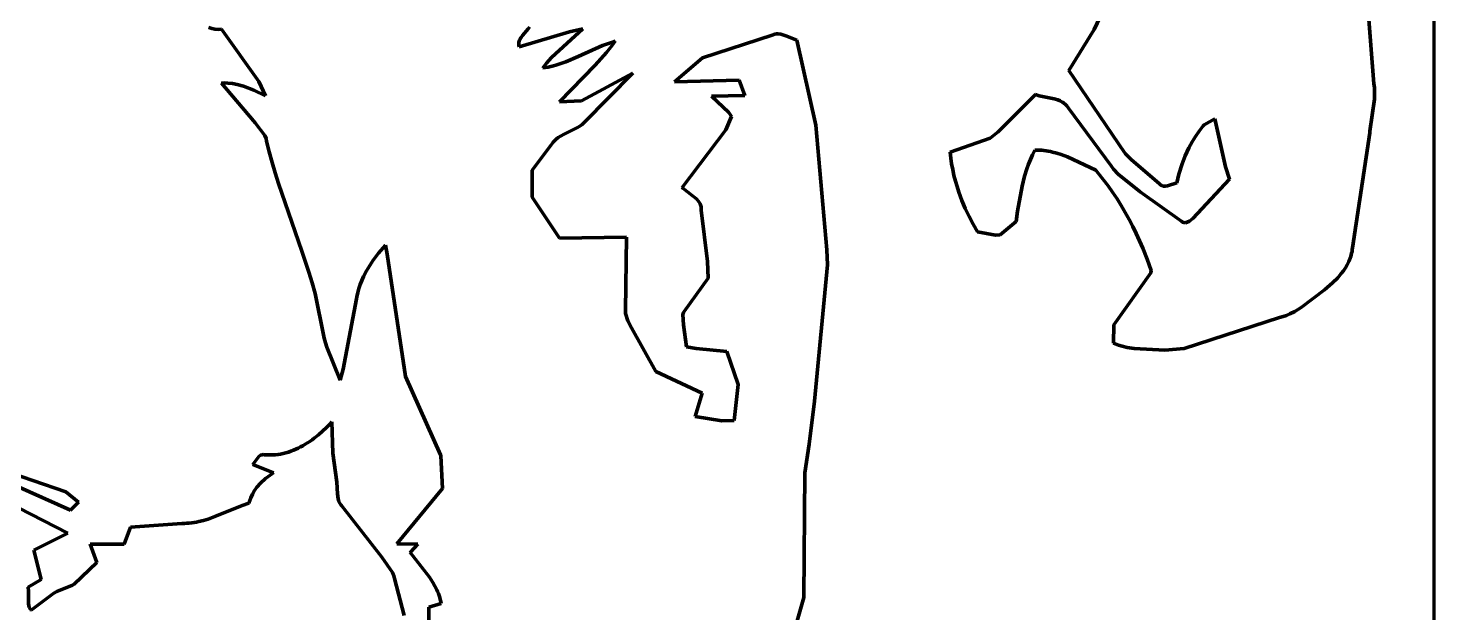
# Model space of a CAD drawing. Header units: millimetres. Extents: x 0 to 10.2, y 0 to 16.2.
# Drawn here: x 3.41 to 10.22, y 5.48 to 8.31 of the extents above; entities that cross this region are included whole.
import ezdxf

# ---------------------------------------------------------------- set-up
doc = ezdxf.new("R2010")
doc.units = ezdxf.units.MM
doc.layers.add('color#000000ff', color=7, linetype='CONTINUOUS', lineweight=100)
doc.layers.add('color#ffffffff', color=7, linetype='CONTINUOUS', lineweight=100)

msp = doc.modelspace()

# ---------------------------------------------------------------- linework, layer by layer
at = {"layer": 'color#000000ff'}
for p, q in [((9.8954, 8.5153), (9.9314, 8.0419)), ((8.5752, 8.3063), (8.621, 8.401)), ((4.2984, 8.3105), (4.2838, 8.315)), ((5.8382, 8.3174), (5.8322, 8.3088)), ((4.3135, 8.3076), (4.2984, 8.3105)), ((4.3292, 8.3065), (4.3135, 8.3076)), ((4.3451, 8.3072), (4.3292, 8.3065)), ((4.5259, 8.0539), (4.3451, 8.3072)), ((5.7885, 8.2492), (5.7872, 8.2441)), ((5.7873, 8.2214), (6.032, 8.2945)), ((5.7902, 8.2541), (5.7885, 8.2492)), ((5.7923, 8.2588), (5.7902, 8.2541)), ((5.7948, 8.2634), (5.7923, 8.2588)), ((5.7976, 8.2678), (5.7948, 8.2634)), ((5.8039, 8.2762), (5.7976, 8.2678)), ((5.8322, 8.3088), (5.8039, 8.2762)), ((6.0968, 8.3099), (5.9453, 8.1704)), ((6.032, 8.2945), (6.0968, 8.3099)), ((6.2535, 8.2486), (6.2371, 8.2265)), ((6.2411, 8.245), (6.2535, 8.2486)), ((6.677, 8.1685), (7.0144, 8.2788)), ((7.0144, 8.2788), (7.0187, 8.2806)), ((7.0187, 8.2806), (7.0229, 8.2821)), ((7.0229, 8.2821), (7.0272, 8.2832)), ((7.0272, 8.2832), (7.0356, 8.2845)), ((7.0356, 8.2845), (7.044, 8.2847)), ((7.044, 8.2847), (7.0565, 8.2832)), ((7.0565, 8.2832), (7.0814, 8.2756)), ((7.0814, 8.2756), (7.1345, 8.2548)), ((7.1345, 8.2548), (7.226, 7.8414)), ((8.4524, 8.1068), (8.5752, 8.3063)), ((5.7863, 8.2388), (5.7861, 8.2333)), ((5.7861, 8.2333), (5.7863, 8.2275)), ((5.7872, 8.2441), (5.7863, 8.2388)), ((5.7863, 8.2275), (5.7873, 8.2214)), ((6.0743, 8.1748), (6.1926, 8.2277)), ((6.2113, 8.1944), (6.1562, 8.1329)), ((6.1926, 8.2277), (6.2167, 8.2368)), ((6.2371, 8.2265), (6.2113, 8.1944)), ((6.2167, 8.2368), (6.2411, 8.245)), ((5.9207, 8.1422), (5.9036, 8.1198)), ((5.9036, 8.1198), (5.9164, 8.1217)), ((5.9164, 8.1217), (5.929, 8.124)), ((5.9453, 8.1704), (5.9207, 8.1422)), ((5.929, 8.124), (5.9416, 8.1267)), ((5.9416, 8.1267), (5.954, 8.1297)), ((5.954, 8.1297), (5.9664, 8.1331)), ((5.9664, 8.1331), (5.9908, 8.1408)), ((6.1562, 8.1329), (5.9835, 7.9548)), ((5.9908, 8.1408), (6.0149, 8.1496)), ((6.0149, 8.1496), (6.0743, 8.1748)), ((6.5418, 8.0514), (6.677, 8.1685)), ((4.3444, 8.0464), (4.3601, 8.0466)), ((4.5, 7.8625), (4.3444, 8.0464)), ((4.3601, 8.0466), (4.3758, 8.046)), ((4.3758, 8.046), (4.3989, 8.0434)), ((4.3989, 8.0434), (4.4216, 8.0391)), ((4.5576, 7.9835), (4.5259, 8.0539)), ((6.0907, 7.9595), (6.3386, 8.0936)), ((6.3386, 8.0936), (6.103, 7.8549)), ((6.8544, 8.06), (6.5418, 8.0514)), ((6.8817, 7.9856), (6.8544, 8.06)), ((8.7221, 7.7095), (8.4524, 8.1068)), ((9.9314, 8.0419), (9.9336, 8.0254)), ((4.4216, 8.0391), (4.4514, 8.031)), ((4.4514, 8.031), (4.502, 8.0114)), ((4.502, 8.0114), (4.5576, 7.9835)), ((6.7201, 7.983), (6.8817, 7.9856)), ((6.8042, 7.9042), (6.7201, 7.983)), ((8.1108, 7.8096), (8.2914, 7.99)), ((8.2914, 7.99), (8.3084, 7.9848)), ((8.3084, 7.9848), (8.3816, 7.9698)), ((9.9336, 8.0254), (9.9351, 8.0008)), ((9.9351, 8.0008), (9.9345, 7.968)), ((5.9835, 7.9548), (6.0907, 7.9595)), ((8.3816, 7.9698), (8.3991, 7.9645)), ((8.3991, 7.9645), (8.4102, 7.96)), ((8.4102, 7.96), (8.4155, 7.9573)), ((8.4155, 7.9573), (8.4207, 7.9544)), ((8.4207, 7.9544), (8.4256, 7.9513)), ((8.4256, 7.9513), (8.4304, 7.9477)), ((8.4304, 7.9477), (8.4349, 7.9439)), ((8.4349, 7.9439), (8.4392, 7.9397)), ((8.4392, 7.9397), (8.4432, 7.9351)), ((8.4432, 7.9351), (8.447, 7.9301)), ((8.447, 7.9301), (8.4505, 7.9247)), ((8.4505, 7.9247), (8.6576, 7.6445)), ((9.9345, 7.968), (9.9123, 7.813)), ((4.5079, 7.8533), (4.5, 7.8625)), ((4.5549, 7.7923), (4.5079, 7.8533)), ((6.0828, 7.8379), (6.0716, 7.8307)), ((6.0933, 7.8459), (6.0828, 7.8379)), ((6.0982, 7.8503), (6.0933, 7.8459)), ((6.103, 7.8549), (6.0982, 7.8503)), ((6.7905, 7.8202), (6.8173, 7.8839)), ((6.8173, 7.8839), (6.8042, 7.9042)), ((7.226, 7.8414), (7.2797, 7.2374)), ((9.104, 7.8386), (9.0844, 7.8136)), ((9.1085, 7.8441), (9.104, 7.8386)), ((9.1603, 7.8727), (9.1085, 7.8441)), ((9.2126, 7.64), (9.1603, 7.8727)), ((4.5609, 7.7773), (4.5549, 7.7923)), ((4.5638, 7.7652), (4.5609, 7.7773)), ((5.9622, 7.7694), (5.9576, 7.7648)), ((5.9671, 7.7738), (5.9622, 7.7694)), ((5.9775, 7.7818), (5.9671, 7.7738)), ((5.9885, 7.7889), (5.9775, 7.7818)), ((6.0058, 7.7984), (5.9885, 7.7889)), ((6.0716, 7.8307), (6.0058, 7.7984)), ((6.5777, 7.5402), (6.7905, 7.8202)), ((7.877, 7.7108), (8.0711, 7.7795)), ((8.0711, 7.7795), (8.1108, 7.8096)), ((9.0664, 7.7875), (9.0499, 7.7605)), ((9.0844, 7.8136), (9.0664, 7.7875)), ((9.9113, 7.8048), (9.8278, 7.2478)), ((9.9123, 7.813), (9.9113, 7.8048)), ((4.57, 7.7391), (4.5638, 7.7652)), ((4.5766, 7.7132), (4.57, 7.7391)), ((4.5906, 7.6616), (4.5766, 7.7132)), ((5.945, 7.7488), (5.8506, 7.6233)), ((5.9489, 7.7545), (5.945, 7.7488)), ((5.9531, 7.7598), (5.9489, 7.7545)), ((5.9576, 7.7648), (5.9531, 7.7598)), ((7.8802, 7.6825), (7.877, 7.7108)), ((8.2885, 7.7207), (8.2772, 7.6986)), ((8.2995, 7.7209), (8.2885, 7.7207)), ((8.3104, 7.7207), (8.2995, 7.7209)), ((8.3212, 7.7201), (8.3104, 7.7207)), ((8.332, 7.7192), (8.3212, 7.7201)), ((8.3426, 7.7178), (8.332, 7.7192)), ((8.3532, 7.7161), (8.3426, 7.7178)), ((8.3638, 7.7141), (8.3532, 7.7161)), ((8.3742, 7.7118), (8.3638, 7.7141)), ((8.395, 7.7063), (8.3742, 7.7118)), ((8.4155, 7.6998), (8.395, 7.7063)), ((8.7273, 7.7035), (8.7221, 7.7095)), ((8.7546, 7.6753), (8.7273, 7.7035)), ((9.0349, 7.7326), (9.0171, 7.6942)), ((9.0499, 7.7605), (9.0349, 7.7326)), ((4.6057, 7.6103), (4.5906, 7.6616)), ((7.8844, 7.6544), (7.8802, 7.6825)), ((7.8895, 7.6265), (7.8844, 7.6544)), ((8.2576, 7.6531), (8.2492, 7.6299)), ((8.2669, 7.676), (8.2576, 7.6531)), ((8.2772, 7.6986), (8.2669, 7.676)), ((8.4459, 7.6885), (8.4155, 7.6998)), ((8.5832, 7.6242), (8.4459, 7.6885)), ((8.6576, 7.6445), (8.6694, 7.6287)), ((8.8927, 7.5579), (8.7546, 7.6753)), ((9.0018, 7.6548), (8.986, 7.6043)), ((9.0171, 7.6942), (9.0018, 7.6548)), ((9.2322, 7.581), (9.2126, 7.64)), ((4.6217, 7.5593), (4.6057, 7.6103)), ((5.8506, 7.6233), (5.8513, 7.4925)), ((7.8957, 7.5988), (7.8895, 7.6265)), ((7.9027, 7.5714), (7.8957, 7.5988)), ((7.9106, 7.5442), (7.9027, 7.5714)), ((8.2382, 7.5945), (8.2259, 7.5466)), ((8.2492, 7.6299), (8.2382, 7.5945)), ((8.5955, 7.6095), (8.5832, 7.6242)), ((8.6196, 7.5794), (8.5955, 7.6095)), ((8.6427, 7.5486), (8.6196, 7.5794)), ((8.6694, 7.6287), (8.6914, 7.6049)), ((8.6914, 7.6049), (8.7977, 7.5185)), ((8.986, 7.6043), (8.9759, 7.5632)), ((9.0539, 7.3904), (9.2322, 7.581)), ((4.7353, 7.2307), (4.6217, 7.5593)), ((6.5813, 7.5367), (6.5777, 7.5402)), ((6.6274, 7.5016), (6.5813, 7.5367)), ((6.6473, 7.4848), (6.6274, 7.5016)), ((7.9195, 7.5173), (7.9106, 7.5442)), ((7.9342, 7.4775), (7.9195, 7.5173)), ((8.2259, 7.5466), (8.2039, 7.4245)), ((8.6649, 7.5172), (8.6427, 7.5486)), ((8.6862, 7.4851), (8.6649, 7.5172)), ((8.7977, 7.5185), (9.0004, 7.3744)), ((8.895, 7.5552), (8.8927, 7.5579)), ((8.8974, 7.5529), (8.895, 7.5552)), ((8.9, 7.551), (8.8974, 7.5529)), ((8.9025, 7.5494), (8.9, 7.551)), ((8.9079, 7.5471), (8.9025, 7.5494)), ((8.9134, 7.546), (8.9079, 7.5471)), ((8.9192, 7.5458), (8.9134, 7.546)), ((8.9311, 7.5477), (8.9192, 7.5458)), ((8.9759, 7.5632), (8.9311, 7.5477)), ((5.8513, 7.4925), (5.9834, 7.2946)), ((6.6541, 7.4774), (6.6473, 7.4848)), ((6.66, 7.4694), (6.6541, 7.4774)), ((6.6626, 7.4652), (6.66, 7.4694)), ((6.6649, 7.4608), (6.6626, 7.4652)), ((6.6668, 7.4562), (6.6649, 7.4608)), ((6.6684, 7.4514), (6.6668, 7.4562)), ((6.6697, 7.4464), (6.6684, 7.4514)), ((6.6705, 7.4412), (6.6697, 7.4464)), ((6.671, 7.4357), (6.6705, 7.4412)), ((6.671, 7.43), (6.671, 7.4357)), ((6.7013, 7.1808), (6.671, 7.43)), ((7.9508, 7.4383), (7.9342, 7.4775)), ((7.969, 7.3999), (7.9508, 7.4383)), ((8.7066, 7.4525), (8.6862, 7.4851)), ((8.7261, 7.4193), (8.7066, 7.4525)), ((7.9889, 7.3622), (7.969, 7.3999)), ((8.0102, 7.3253), (7.9889, 7.3622)), ((8.1971, 7.3756), (8.12, 7.3099)), ((8.2039, 7.4245), (8.1971, 7.3756)), ((8.7447, 7.3855), (8.7261, 7.4193)), ((8.7625, 7.3513), (8.7447, 7.3855)), ((9.0004, 7.3744), (9.0044, 7.3719)), ((9.0044, 7.3719), (9.0104, 7.3697)), ((9.0104, 7.3697), (9.0182, 7.3694)), ((9.0182, 7.3694), (9.0371, 7.3775)), ((9.0371, 7.3775), (9.0539, 7.3904)), ((5.9834, 7.2946), (6.3084, 7.2997)), ((6.3084, 7.2997), (6.3034, 6.9453)), ((8.0972, 7.3086), (8.0102, 7.3253)), ((8.12, 7.3099), (8.0972, 7.3086)), ((8.7795, 7.3167), (8.7625, 7.3513)), ((8.7956, 7.2816), (8.7795, 7.3167)), ((4.7687, 7.1291), (4.7353, 7.2307)), ((5.1396, 7.2596), (5.1056, 7.2208)), ((5.1479, 7.2161), (5.1396, 7.2596)), ((7.2797, 7.2374), (7.2829, 7.1658)), ((8.8109, 7.2463), (8.7956, 7.2816)), ((8.8323, 7.1926), (8.8109, 7.2463)), ((9.8254, 7.2304), (9.8236, 7.2218)), ((9.8268, 7.239), (9.8254, 7.2304)), ((9.8278, 7.2478), (9.8268, 7.239)), ((5.0635, 7.1621), (5.0478, 7.1354)), ((5.0807, 7.1878), (5.0635, 7.1621)), ((5.1056, 7.2208), (5.0807, 7.1878)), ((5.2368, 6.6243), (5.1479, 7.2161)), ((6.7038, 7.1009), (6.7013, 7.1808)), ((7.2829, 7.1658), (7.2205, 6.5041)), ((8.852, 7.1383), (8.8323, 7.1926)), ((9.8018, 7.1657), (9.7931, 7.1508)), ((9.8096, 7.1811), (9.8018, 7.1657)), ((9.813, 7.189), (9.8096, 7.1811)), ((9.8161, 7.197), (9.813, 7.189)), ((9.8189, 7.2052), (9.8161, 7.197)), ((9.8214, 7.2135), (9.8189, 7.2052)), ((9.8236, 7.2218), (9.8214, 7.2135)), ((4.7842, 7.078), (4.7687, 7.1291)), ((5.0254, 7.0892), (5.0179, 7.07)), ((5.0338, 7.108), (5.0254, 7.0892)), ((5.0478, 7.1354), (5.0338, 7.108)), ((6.5886, 6.9393), (6.7038, 7.1009)), ((8.67, 6.8739), (8.8495, 7.1255)), ((8.8495, 7.1255), (8.852, 7.1383)), ((9.7559, 7.1025), (9.7313, 7.0774)), ((9.7729, 7.1225), (9.7559, 7.1025)), ((9.7834, 7.1364), (9.7729, 7.1225)), ((9.7931, 7.1508), (9.7834, 7.1364)), ((4.7988, 7.0265), (4.7842, 7.078)), ((4.8411, 6.818), (4.7988, 7.0265)), ((5.0055, 7.0307), (5.0007, 7.0105)), ((5.0112, 7.0505), (5.0055, 7.0307)), ((5.0179, 7.07), (5.0112, 7.0505)), ((9.6921, 7.0434), (9.5786, 6.9574)), ((9.7313, 7.0774), (9.6921, 7.0434)), ((4.9988, 7.0003), (4.9345, 6.6598)), ((5.0007, 7.0105), (4.9988, 7.0003)), ((9.5786, 6.9574), (9.5483, 6.9391)), ((6.3034, 6.9453), (6.3034, 6.9292)), ((6.3034, 6.9292), (6.3147, 6.8933)), ((6.3147, 6.8933), (6.3331, 6.8598)), ((6.5814, 6.9248), (6.5845, 6.9333)), ((6.5853, 6.8746), (6.5814, 6.9248)), ((6.5845, 6.9333), (6.5886, 6.9393)), ((9.4743, 6.9093), (9.0125, 6.7587)), ((9.4915, 6.9142), (9.4743, 6.9093)), ((9.5083, 6.9202), (9.4915, 6.9142)), ((9.5246, 6.9271), (9.5083, 6.9202)), ((9.5483, 6.9391), (9.5246, 6.9271)), ((4.8444, 6.8027), (4.8411, 6.818)), ((6.3331, 6.8598), (6.4508, 6.6485)), ((6.5994, 6.7681), (6.5853, 6.8746)), ((8.6694, 6.7857), (8.67, 6.8739)), ((4.8554, 6.7653), (4.8444, 6.8027)), ((4.92, 6.6062), (4.8554, 6.7653)), ((6.6459, 6.7602), (6.5994, 6.7681)), ((6.794, 6.7446), (6.6459, 6.7602)), ((8.6775, 6.7823), (8.6694, 6.7857)), ((8.6939, 6.7762), (8.6775, 6.7823)), ((8.7105, 6.771), (8.6939, 6.7762)), ((8.7357, 6.7647), (8.7105, 6.771)), ((8.7698, 6.7587), (8.7357, 6.7647)), ((8.9174, 6.751), (8.7698, 6.7587)), ((9.0125, 6.7587), (8.9174, 6.751)), ((6.8497, 6.5853), (6.794, 6.7446)), ((4.9345, 6.6598), (4.92, 6.6062)), ((5.4067, 6.2441), (5.2368, 6.6243)), ((6.4508, 6.6485), (6.6744, 6.5433)), ((6.6744, 6.5433), (6.6405, 6.4302)), ((6.8303, 6.4107), (6.8497, 6.5853)), ((7.2205, 6.5041), (7.1939, 6.2959)), ((6.6405, 6.4302), (6.7707, 6.4089)), ((6.7707, 6.4089), (6.8237, 6.41)), ((6.8237, 6.41), (6.8303, 6.4107)), ((4.7946, 6.3245), (4.8151, 6.3409)), ((4.8151, 6.3409), (4.8347, 6.3582)), ((4.8347, 6.3582), (4.8536, 6.3762)), ((4.8536, 6.3762), (4.8716, 6.3948)), ((4.8716, 6.3948), (4.8803, 6.4043)), ((4.8803, 6.4043), (4.8856, 6.2525)), ((4.6935, 6.2658), (4.7054, 6.2709)), ((4.7054, 6.2709), (4.7172, 6.2763)), ((4.7172, 6.2763), (4.7287, 6.2821)), ((4.7287, 6.2821), (4.7401, 6.2883)), ((4.7401, 6.2883), (4.7514, 6.2949)), ((4.7514, 6.2949), (4.7625, 6.3018)), ((4.7625, 6.3018), (4.7733, 6.3091)), ((4.7733, 6.3091), (4.7841, 6.3166)), ((4.7841, 6.3166), (4.7946, 6.3245)), ((7.1939, 6.2959), (7.1733, 6.1574)), ((4.4963, 6.1974), (4.526, 6.2362)), ((4.526, 6.2362), (4.5346, 6.2418)), ((4.5346, 6.2418), (4.542, 6.2443)), ((4.542, 6.2443), (4.5474, 6.2449)), ((4.5474, 6.2449), (4.5533, 6.2445)), ((4.5533, 6.2445), (4.5667, 6.2435)), ((4.5667, 6.2435), (4.58, 6.2432)), ((4.58, 6.2432), (4.5931, 6.2435)), ((4.5931, 6.2435), (4.6061, 6.2444)), ((4.6061, 6.2444), (4.619, 6.2458)), ((4.619, 6.2458), (4.6318, 6.2479)), ((4.6318, 6.2479), (4.6444, 6.2505)), ((4.6444, 6.2505), (4.6569, 6.2536)), ((4.6569, 6.2536), (4.6693, 6.2572)), ((4.6693, 6.2572), (4.6815, 6.2613)), ((4.6815, 6.2613), (4.6935, 6.2658)), ((4.8856, 6.2525), (4.9038, 6.1117)), ((5.4078, 6.2386), (5.4067, 6.2441)), ((5.4158, 6.0809), (5.4078, 6.2386)), ((3.2697, 6.1739), (3.5898, 6.0644)), ((4.5976, 6.1565), (4.4963, 6.1974)), ((4.5592, 6.1293), (4.5919, 6.1529)), ((4.5919, 6.1529), (4.5976, 6.1565)), ((7.1733, 6.1574), (7.1684, 5.5521)), ((3.6126, 5.9749), (3.3532, 6.0917)), ((4.4951, 6.0534), (4.5053, 6.0705)), ((4.5053, 6.0705), (4.517, 6.0867)), ((4.517, 6.0867), (4.5346, 6.1067)), ((4.5346, 6.1067), (4.5592, 6.1293)), ((4.9038, 6.1117), (4.9072, 6.0541)), ((5.1945, 5.8117), (5.4158, 6.0809)), ((3.5898, 6.0644), (3.6511, 6.0138)), ((3.6511, 6.0138), (3.6126, 5.9749)), ((4.3135, 5.9443), (4.4447, 5.9979)), ((4.4447, 5.9979), (4.4778, 6.0095)), ((4.4778, 6.0095), (4.4818, 6.0226)), ((4.4818, 6.0226), (4.4865, 6.0352)), ((4.4865, 6.0352), (4.4951, 6.0534)), ((4.9072, 6.0541), (4.9101, 6.0299)), ((4.9101, 6.0299), (4.9136, 6.0185)), ((4.9136, 6.0185), (4.917, 6.0112)), ((4.917, 6.0112), (4.9214, 6.0043)), ((4.9214, 6.0043), (4.9241, 6.001)), ((4.9241, 6.001), (4.927, 5.9977)), ((4.927, 5.9977), (5.1217, 5.7471)), ((3.3615, 5.9869), (3.6007, 5.8634)), ((4.2579, 5.9258), (4.2803, 5.9325)), ((4.2803, 5.9325), (4.3135, 5.9443)), ((3.6007, 5.8634), (3.4361, 5.7817)), ((3.873, 5.8109), (3.9034, 5.8928)), ((3.9034, 5.8928), (4.1534, 5.9118)), ((4.1534, 5.9118), (4.1654, 5.9117)), ((4.1654, 5.9117), (4.1772, 5.912)), ((4.1772, 5.912), (4.189, 5.9129)), ((4.189, 5.9129), (4.2007, 5.9141)), ((4.2007, 5.9141), (4.2123, 5.9157)), ((4.2123, 5.9157), (4.2238, 5.9177)), ((4.2238, 5.9177), (4.2352, 5.9201)), ((4.2352, 5.9201), (4.2579, 5.9258)), ((3.7089, 5.8105), (3.873, 5.8109)), ((3.7413, 5.7225), (3.7089, 5.8105)), ((5.2966, 5.8105), (5.1945, 5.8117)), ((5.2602, 5.7711), (5.2966, 5.8105)), ((3.4361, 5.7817), (3.4717, 5.6401)), ((5.1217, 5.7471), (5.1746, 5.673)), ((5.272, 5.7551), (5.2602, 5.7711)), ((5.3528, 5.6506), (5.272, 5.7551)), ((3.6308, 5.6168), (3.7413, 5.7225)), ((5.1746, 5.673), (5.1805, 5.6575)), ((5.1805, 5.6575), (5.1833, 5.6452)), ((3.4717, 5.6401), (3.4079, 5.6017)), ((3.4079, 5.6017), (3.4091, 5.5823)), ((3.5464, 5.5814), (3.6222, 5.6127)), ((3.6222, 5.6127), (3.6308, 5.6168)), ((5.1833, 5.6452), (5.23, 5.465)), ((5.3695, 5.6252), (5.3528, 5.6506)), ((5.3795, 5.6079), (5.3695, 5.6252)), ((5.3886, 5.59), (5.3795, 5.6079)), ((5.3926, 5.5809), (5.3886, 5.59)), ((3.4091, 5.5823), (3.4088, 5.5235)), ((3.4088, 5.5235), (3.4108, 5.5121)), ((3.4222, 5.4905), (3.533, 5.5728)), ((3.533, 5.5728), (3.5464, 5.5814)), ((5.35, 5.5048), (5.4096, 5.523)), ((5.3964, 5.5717), (5.3926, 5.5809)), ((5.3998, 5.5623), (5.3964, 5.5717)), ((5.4028, 5.5527), (5.3998, 5.5623)), ((5.4055, 5.543), (5.4028, 5.5527)), ((5.4077, 5.5331), (5.4055, 5.543)), ((5.4096, 5.523), (5.4077, 5.5331)), ((7.1684, 5.5521), (7.0769, 5.2369)), ((3.4108, 5.5121), (3.4129, 5.5051)), ((3.4129, 5.5051), (3.4159, 5.4987)), ((3.4159, 5.4987), (3.4199, 5.493)), ((3.4199, 5.493), (3.4222, 5.4905)), ((5.3491, 5.2072), (5.35, 5.5048))]:
    msp.add_line(p, q, dxfattribs=at)
at = {"layer": 'color#ffffffff'}
for p, q in [((10.2222, 16.2083), (10.2222, 0)), ((9.9314, 8.0419), (9.8954, 8.5153)), ((8.621, 8.401), (8.5752, 8.3063)), ((4.2838, 8.315), (4.2984, 8.3105)), ((5.8322, 8.3088), (5.8382, 8.3174)), ((4.2984, 8.3105), (4.3135, 8.3076)), ((4.3135, 8.3076), (4.3292, 8.3065)), ((4.3292, 8.3065), (4.3451, 8.3072)), ((4.3451, 8.3072), (4.5259, 8.0539)), ((5.7872, 8.2441), (5.7885, 8.2492)), ((6.032, 8.2945), (5.7873, 8.2214)), ((5.7885, 8.2492), (5.7902, 8.2541)), ((5.7902, 8.2541), (5.7923, 8.2588)), ((5.7923, 8.2588), (5.7948, 8.2634)), ((5.7948, 8.2634), (5.7976, 8.2678)), ((5.7976, 8.2678), (5.8039, 8.2762)), ((5.8039, 8.2762), (5.8322, 8.3088)), ((5.9453, 8.1704), (6.0968, 8.3099)), ((6.0968, 8.3099), (6.032, 8.2945)), ((6.2371, 8.2265), (6.2535, 8.2486)), ((6.2535, 8.2486), (6.2411, 8.245)), ((7.0144, 8.2788), (6.677, 8.1685)), ((7.0187, 8.2806), (7.0144, 8.2788)), ((7.0229, 8.2821), (7.0187, 8.2806)), ((7.0272, 8.2832), (7.0229, 8.2821)), ((7.0356, 8.2845), (7.0272, 8.2832)), ((7.044, 8.2847), (7.0356, 8.2845)), ((7.0565, 8.2832), (7.044, 8.2847)), ((7.0814, 8.2756), (7.0565, 8.2832)), ((7.1345, 8.2548), (7.0814, 8.2756)), ((7.226, 7.8414), (7.1345, 8.2548)), ((8.5752, 8.3063), (8.4524, 8.1068)), ((5.7861, 8.2333), (5.7863, 8.2388)), ((5.7863, 8.2275), (5.7861, 8.2333)), ((5.7863, 8.2388), (5.7872, 8.2441)), ((5.7873, 8.2214), (5.7863, 8.2275)), ((6.1926, 8.2277), (6.0743, 8.1748)), ((6.1562, 8.1329), (6.2113, 8.1944)), ((6.2167, 8.2368), (6.1926, 8.2277)), ((6.2113, 8.1944), (6.2371, 8.2265)), ((6.2411, 8.245), (6.2167, 8.2368)), ((5.9036, 8.1198), (5.9207, 8.1422)), ((5.9164, 8.1217), (5.9036, 8.1198)), ((5.929, 8.124), (5.9164, 8.1217)), ((5.9207, 8.1422), (5.9453, 8.1704)), ((5.9416, 8.1267), (5.929, 8.124)), ((5.954, 8.1297), (5.9416, 8.1267)), ((5.9664, 8.1331), (5.954, 8.1297)), ((5.9908, 8.1408), (5.9664, 8.1331)), ((5.9835, 7.9548), (6.1562, 8.1329)), ((6.0149, 8.1496), (5.9908, 8.1408)), ((6.0743, 8.1748), (6.0149, 8.1496)), ((6.677, 8.1685), (6.5418, 8.0514)), ((4.3601, 8.0466), (4.3444, 8.0464)), ((4.3444, 8.0464), (4.5, 7.8625)), ((4.3758, 8.046), (4.3601, 8.0466)), ((4.3989, 8.0434), (4.3758, 8.046)), ((4.4216, 8.0391), (4.3989, 8.0434)), ((4.5259, 8.0539), (4.5576, 7.9835)), ((6.3386, 8.0936), (6.0907, 7.9595)), ((6.103, 7.8549), (6.3386, 8.0936)), ((6.5418, 8.0514), (6.8544, 8.06)), ((6.8544, 8.06), (6.8817, 7.9856)), ((8.4524, 8.1068), (8.7221, 7.7095)), ((9.9336, 8.0254), (9.9314, 8.0419)), ((4.4514, 8.031), (4.4216, 8.0391)), ((4.502, 8.0114), (4.4514, 8.031)), ((4.5576, 7.9835), (4.502, 8.0114)), ((6.8817, 7.9856), (6.7201, 7.983)), ((6.7201, 7.983), (6.8042, 7.9042)), ((8.2914, 7.99), (8.1108, 7.8096)), ((8.3084, 7.9848), (8.2914, 7.99)), ((8.3816, 7.9698), (8.3084, 7.9848)), ((9.9351, 8.0008), (9.9336, 8.0254)), ((9.9345, 7.968), (9.9351, 8.0008)), ((6.0907, 7.9595), (5.9835, 7.9548)), ((8.3991, 7.9645), (8.3816, 7.9698)), ((8.4102, 7.96), (8.3991, 7.9645)), ((8.4155, 7.9573), (8.4102, 7.96)), ((8.4207, 7.9544), (8.4155, 7.9573)), ((8.4256, 7.9513), (8.4207, 7.9544)), ((8.4304, 7.9477), (8.4256, 7.9513)), ((8.4349, 7.9439), (8.4304, 7.9477)), ((8.4392, 7.9397), (8.4349, 7.9439)), ((8.4432, 7.9351), (8.4392, 7.9397)), ((8.447, 7.9301), (8.4432, 7.9351)), ((8.4505, 7.9247), (8.447, 7.9301)), ((8.6576, 7.6445), (8.4505, 7.9247)), ((9.9123, 7.813), (9.9345, 7.968)), ((4.5, 7.8625), (4.5079, 7.8533)), ((4.5079, 7.8533), (4.5549, 7.7923)), ((6.0716, 7.8307), (6.0828, 7.8379)), ((6.0828, 7.8379), (6.0933, 7.8459)), ((6.0933, 7.8459), (6.0982, 7.8503)), ((6.0982, 7.8503), (6.103, 7.8549)), ((6.8173, 7.8839), (6.7905, 7.8202)), ((6.8042, 7.9042), (6.8173, 7.8839)), ((7.2797, 7.2374), (7.226, 7.8414)), ((9.0844, 7.8136), (9.104, 7.8386)), ((9.104, 7.8386), (9.1085, 7.8441)), ((9.1085, 7.8441), (9.1603, 7.8727)), ((9.1603, 7.8727), (9.2126, 7.64)), ((4.5549, 7.7923), (4.5609, 7.7773)), ((4.5609, 7.7773), (4.5638, 7.7652)), ((5.9576, 7.7648), (5.9622, 7.7694)), ((5.9622, 7.7694), (5.9671, 7.7738)), ((5.9671, 7.7738), (5.9775, 7.7818)), ((5.9775, 7.7818), (5.9885, 7.7889)), ((5.9885, 7.7889), (6.0058, 7.7984)), ((6.0058, 7.7984), (6.0716, 7.8307)), ((6.7905, 7.8202), (6.5777, 7.5402)), ((8.0711, 7.7795), (7.877, 7.7108)), ((8.1108, 7.8096), (8.0711, 7.7795)), ((9.0499, 7.7605), (9.0664, 7.7875)), ((9.0664, 7.7875), (9.0844, 7.8136)), ((9.8278, 7.2478), (9.9113, 7.8048)), ((9.9113, 7.8048), (9.9123, 7.813)), ((4.5638, 7.7652), (4.57, 7.7391)), ((4.57, 7.7391), (4.5766, 7.7132)), ((4.5766, 7.7132), (4.5906, 7.6616)), ((5.8506, 7.6233), (5.945, 7.7488)), ((5.945, 7.7488), (5.9489, 7.7545)), ((5.9489, 7.7545), (5.9531, 7.7598)), ((5.9531, 7.7598), (5.9576, 7.7648)), ((7.877, 7.7108), (7.8802, 7.6825)), ((8.2772, 7.6986), (8.2885, 7.7207)), ((8.2885, 7.7207), (8.2995, 7.7209)), ((8.2995, 7.7209), (8.3104, 7.7207)), ((8.3104, 7.7207), (8.3212, 7.7201)), ((8.3212, 7.7201), (8.332, 7.7192)), ((8.332, 7.7192), (8.3426, 7.7178)), ((8.3426, 7.7178), (8.3532, 7.7161)), ((8.3532, 7.7161), (8.3638, 7.7141)), ((8.3638, 7.7141), (8.3742, 7.7118)), ((8.3742, 7.7118), (8.395, 7.7063)), ((8.395, 7.7063), (8.4155, 7.6998)), ((8.7221, 7.7095), (8.7273, 7.7035)), ((8.7273, 7.7035), (8.7546, 7.6753)), ((9.0171, 7.6942), (9.0349, 7.7326)), ((9.0349, 7.7326), (9.0499, 7.7605)), ((4.5906, 7.6616), (4.6057, 7.6103)), ((7.8802, 7.6825), (7.8844, 7.6544)), ((7.8844, 7.6544), (7.8895, 7.6265)), ((8.2492, 7.6299), (8.2576, 7.6531)), ((8.2576, 7.6531), (8.2669, 7.676)), ((8.2669, 7.676), (8.2772, 7.6986)), ((8.4155, 7.6998), (8.4459, 7.6885)), ((8.4459, 7.6885), (8.5832, 7.6242)), ((8.6694, 7.6287), (8.6576, 7.6445)), ((8.7546, 7.6753), (8.8927, 7.5579)), ((8.986, 7.6043), (9.0018, 7.6548)), ((9.0018, 7.6548), (9.0171, 7.6942)), ((9.2126, 7.64), (9.2322, 7.581)), ((4.6057, 7.6103), (4.6217, 7.5593)), ((5.8513, 7.4925), (5.8506, 7.6233)), ((7.8895, 7.6265), (7.8957, 7.5988)), ((7.8957, 7.5988), (7.9027, 7.5714)), ((7.9027, 7.5714), (7.9106, 7.5442)), ((8.2259, 7.5466), (8.2382, 7.5945)), ((8.2382, 7.5945), (8.2492, 7.6299)), ((8.5832, 7.6242), (8.5955, 7.6095)), ((8.5955, 7.6095), (8.6196, 7.5794)), ((8.6196, 7.5794), (8.6427, 7.5486)), ((8.6914, 7.6049), (8.6694, 7.6287)), ((8.7977, 7.5185), (8.6914, 7.6049)), ((8.9759, 7.5632), (8.986, 7.6043)), ((9.2322, 7.581), (9.0539, 7.3904)), ((4.6217, 7.5593), (4.7353, 7.2307)), ((6.5777, 7.5402), (6.5813, 7.5367)), ((6.5813, 7.5367), (6.6274, 7.5016)), ((6.6274, 7.5016), (6.6473, 7.4848)), ((7.9106, 7.5442), (7.9195, 7.5173)), ((7.9195, 7.5173), (7.9342, 7.4775)), ((8.2039, 7.4245), (8.2259, 7.5466)), ((8.6427, 7.5486), (8.6649, 7.5172)), ((8.6649, 7.5172), (8.6862, 7.4851)), ((9.0004, 7.3744), (8.7977, 7.5185)), ((8.8927, 7.5579), (8.895, 7.5552)), ((8.895, 7.5552), (8.8974, 7.5529)), ((8.8974, 7.5529), (8.9, 7.551)), ((8.9, 7.551), (8.9025, 7.5494)), ((8.9025, 7.5494), (8.9079, 7.5471)), ((8.9079, 7.5471), (8.9134, 7.546)), ((8.9134, 7.546), (8.9192, 7.5458)), ((8.9192, 7.5458), (8.9311, 7.5477)), ((8.9311, 7.5477), (8.9759, 7.5632)), ((5.9834, 7.2946), (5.8513, 7.4925)), ((6.6473, 7.4848), (6.6541, 7.4774)), ((6.6541, 7.4774), (6.66, 7.4694)), ((6.66, 7.4694), (6.6626, 7.4652)), ((6.6626, 7.4652), (6.6649, 7.4608)), ((6.6649, 7.4608), (6.6668, 7.4562)), ((6.6668, 7.4562), (6.6684, 7.4514)), ((6.6684, 7.4514), (6.6697, 7.4464)), ((6.6697, 7.4464), (6.6705, 7.4412)), ((6.6705, 7.4412), (6.671, 7.4357)), ((6.671, 7.4357), (6.671, 7.43)), ((6.671, 7.43), (6.7013, 7.1808)), ((7.9342, 7.4775), (7.9508, 7.4383)), ((7.9508, 7.4383), (7.969, 7.3999)), ((8.6862, 7.4851), (8.7066, 7.4525)), ((8.7066, 7.4525), (8.7261, 7.4193)), ((7.969, 7.3999), (7.9889, 7.3622)), ((7.9889, 7.3622), (8.0102, 7.3253)), ((8.12, 7.3099), (8.1971, 7.3756)), ((8.1971, 7.3756), (8.2039, 7.4245)), ((8.7261, 7.4193), (8.7447, 7.3855)), ((8.7447, 7.3855), (8.7625, 7.3513)), ((9.0044, 7.3719), (9.0004, 7.3744)), ((9.0104, 7.3697), (9.0044, 7.3719)), ((9.0182, 7.3694), (9.0104, 7.3697)), ((9.0371, 7.3775), (9.0182, 7.3694)), ((9.0539, 7.3904), (9.0371, 7.3775)), ((6.3084, 7.2997), (5.9834, 7.2946)), ((6.3034, 6.9453), (6.3084, 7.2997)), ((8.0102, 7.3253), (8.0972, 7.3086)), ((8.0972, 7.3086), (8.12, 7.3099)), ((8.7625, 7.3513), (8.7795, 7.3167)), ((8.7795, 7.3167), (8.7956, 7.2816)), ((4.7353, 7.2307), (4.7687, 7.1291)), ((5.1056, 7.2208), (5.1396, 7.2596)), ((5.1396, 7.2596), (5.1479, 7.2161)), ((7.2829, 7.1658), (7.2797, 7.2374)), ((8.7956, 7.2816), (8.8109, 7.2463)), ((8.8109, 7.2463), (8.8323, 7.1926)), ((9.8236, 7.2218), (9.8254, 7.2304)), ((9.8254, 7.2304), (9.8268, 7.239)), ((9.8268, 7.239), (9.8278, 7.2478)), ((5.0478, 7.1354), (5.0635, 7.1621)), ((5.0635, 7.1621), (5.0807, 7.1878)), ((5.0807, 7.1878), (5.1056, 7.2208)), ((5.1479, 7.2161), (5.2368, 6.6243)), ((6.7013, 7.1808), (6.7038, 7.1009)), ((7.2205, 6.5041), (7.2829, 7.1658)), ((8.8323, 7.1926), (8.852, 7.1383)), ((9.7931, 7.1508), (9.8018, 7.1657)), ((9.8018, 7.1657), (9.8096, 7.1811)), ((9.8096, 7.1811), (9.813, 7.189)), ((9.813, 7.189), (9.8161, 7.197)), ((9.8161, 7.197), (9.8189, 7.2052)), ((9.8189, 7.2052), (9.8214, 7.2135)), ((9.8214, 7.2135), (9.8236, 7.2218)), ((4.7687, 7.1291), (4.7842, 7.078)), ((5.0179, 7.07), (5.0254, 7.0892)), ((5.0254, 7.0892), (5.0338, 7.108)), ((5.0338, 7.108), (5.0478, 7.1354)), ((6.7038, 7.1009), (6.5886, 6.9393)), ((8.8495, 7.1255), (8.67, 6.8739)), ((8.852, 7.1383), (8.8495, 7.1255)), ((9.7313, 7.0774), (9.7559, 7.1025)), ((9.7559, 7.1025), (9.7729, 7.1225)), ((9.7729, 7.1225), (9.7834, 7.1364)), ((9.7834, 7.1364), (9.7931, 7.1508)), ((4.7842, 7.078), (4.7988, 7.0265)), ((4.7988, 7.0265), (4.8411, 6.818)), ((5.0007, 7.0105), (5.0055, 7.0307)), ((5.0055, 7.0307), (5.0112, 7.0505)), ((5.0112, 7.0505), (5.0179, 7.07)), ((9.5786, 6.9574), (9.6921, 7.0434)), ((9.6921, 7.0434), (9.7313, 7.0774)), ((4.9345, 6.6598), (4.9988, 7.0003)), ((4.9988, 7.0003), (5.0007, 7.0105)), ((9.5483, 6.9391), (9.5786, 6.9574)), ((6.3034, 6.9292), (6.3034, 6.9453)), ((6.3147, 6.8933), (6.3034, 6.9292)), ((6.3331, 6.8598), (6.3147, 6.8933)), ((6.5845, 6.9333), (6.5814, 6.9248)), ((6.5814, 6.9248), (6.5853, 6.8746)), ((6.5886, 6.9393), (6.5845, 6.9333)), ((9.0125, 6.7587), (9.4743, 6.9093)), ((9.4743, 6.9093), (9.4915, 6.9142)), ((9.4915, 6.9142), (9.5083, 6.9202)), ((9.5083, 6.9202), (9.5246, 6.9271)), ((9.5246, 6.9271), (9.5483, 6.9391)), ((4.8411, 6.818), (4.8444, 6.8027)), ((6.4508, 6.6485), (6.3331, 6.8598)), ((6.5853, 6.8746), (6.5994, 6.7681)), ((8.67, 6.8739), (8.6694, 6.7857)), ((4.8444, 6.8027), (4.8554, 6.7653)), ((4.8554, 6.7653), (4.92, 6.6062)), ((6.5994, 6.7681), (6.6459, 6.7602)), ((6.6459, 6.7602), (6.794, 6.7446)), ((8.6694, 6.7857), (8.6775, 6.7823)), ((8.6775, 6.7823), (8.6939, 6.7762)), ((8.6939, 6.7762), (8.7105, 6.771)), ((8.7105, 6.771), (8.7357, 6.7647)), ((8.7357, 6.7647), (8.7698, 6.7587)), ((8.7698, 6.7587), (8.9174, 6.751)), ((8.9174, 6.751), (9.0125, 6.7587)), ((6.794, 6.7446), (6.8497, 6.5853)), ((4.92, 6.6062), (4.9345, 6.6598)), ((5.2368, 6.6243), (5.4067, 6.2441)), ((6.6744, 6.5433), (6.4508, 6.6485)), ((6.6405, 6.4302), (6.6744, 6.5433)), ((6.8497, 6.5853), (6.8303, 6.4107)), ((7.1939, 6.2959), (7.2205, 6.5041)), ((6.7707, 6.4089), (6.6405, 6.4302)), ((6.8237, 6.41), (6.7707, 6.4089)), ((6.8303, 6.4107), (6.8237, 6.41)), ((4.8151, 6.3409), (4.7946, 6.3245)), ((4.8347, 6.3582), (4.8151, 6.3409)), ((4.8536, 6.3762), (4.8347, 6.3582)), ((4.8716, 6.3948), (4.8536, 6.3762)), ((4.8803, 6.4043), (4.8716, 6.3948)), ((4.8856, 6.2525), (4.8803, 6.4043)), ((4.7054, 6.2709), (4.6935, 6.2658)), ((4.7172, 6.2763), (4.7054, 6.2709)), ((4.7287, 6.2821), (4.7172, 6.2763)), ((4.7401, 6.2883), (4.7287, 6.2821)), ((4.7514, 6.2949), (4.7401, 6.2883)), ((4.7625, 6.3018), (4.7514, 6.2949)), ((4.7733, 6.3091), (4.7625, 6.3018)), ((4.7841, 6.3166), (4.7733, 6.3091)), ((4.7946, 6.3245), (4.7841, 6.3166)), ((7.1733, 6.1574), (7.1939, 6.2959)), ((4.526, 6.2362), (4.4963, 6.1974)), ((4.5346, 6.2418), (4.526, 6.2362)), ((4.542, 6.2443), (4.5346, 6.2418)), ((4.5474, 6.2449), (4.542, 6.2443)), ((4.5533, 6.2445), (4.5474, 6.2449)), ((4.5667, 6.2435), (4.5533, 6.2445)), ((4.58, 6.2432), (4.5667, 6.2435)), ((4.5931, 6.2435), (4.58, 6.2432)), ((4.6061, 6.2444), (4.5931, 6.2435)), ((4.619, 6.2458), (4.6061, 6.2444)), ((4.6318, 6.2479), (4.619, 6.2458)), ((4.6444, 6.2505), (4.6318, 6.2479)), ((4.6569, 6.2536), (4.6444, 6.2505)), ((4.6693, 6.2572), (4.6569, 6.2536)), ((4.6815, 6.2613), (4.6693, 6.2572)), ((4.6935, 6.2658), (4.6815, 6.2613)), ((4.9038, 6.1117), (4.8856, 6.2525)), ((5.4067, 6.2441), (5.4078, 6.2386)), ((5.4078, 6.2386), (5.4158, 6.0809)), ((3.5898, 6.0644), (3.2697, 6.1739)), ((4.4963, 6.1974), (4.5976, 6.1565)), ((4.5919, 6.1529), (4.5592, 6.1293)), ((4.5976, 6.1565), (4.5919, 6.1529)), ((7.1684, 5.5521), (7.1733, 6.1574)), ((3.3532, 6.0917), (3.6126, 5.9749)), ((4.5053, 6.0705), (4.4951, 6.0534)), ((4.517, 6.0867), (4.5053, 6.0705)), ((4.5346, 6.1067), (4.517, 6.0867)), ((4.5592, 6.1293), (4.5346, 6.1067)), ((4.9072, 6.0541), (4.9038, 6.1117)), ((5.4158, 6.0809), (5.1945, 5.8117)), ((3.6511, 6.0138), (3.5898, 6.0644)), ((3.6126, 5.9749), (3.6511, 6.0138)), ((4.4447, 5.9979), (4.3135, 5.9443)), ((4.4778, 6.0095), (4.4447, 5.9979)), ((4.4818, 6.0226), (4.4778, 6.0095)), ((4.4865, 6.0352), (4.4818, 6.0226)), ((4.4951, 6.0534), (4.4865, 6.0352)), ((4.9101, 6.0299), (4.9072, 6.0541)), ((4.9136, 6.0185), (4.9101, 6.0299)), ((4.917, 6.0112), (4.9136, 6.0185)), ((4.9214, 6.0043), (4.917, 6.0112)), ((4.9241, 6.001), (4.9214, 6.0043)), ((4.927, 5.9977), (4.9241, 6.001)), ((5.1217, 5.7471), (4.927, 5.9977)), ((3.6007, 5.8634), (3.3615, 5.9869)), ((4.2803, 5.9325), (4.2579, 5.9258)), ((4.3135, 5.9443), (4.2803, 5.9325)), ((3.4361, 5.7817), (3.6007, 5.8634)), ((3.9034, 5.8928), (3.873, 5.8109)), ((4.1534, 5.9118), (3.9034, 5.8928)), ((4.1654, 5.9117), (4.1534, 5.9118)), ((4.1772, 5.912), (4.1654, 5.9117)), ((4.189, 5.9129), (4.1772, 5.912)), ((4.2007, 5.9141), (4.189, 5.9129)), ((4.2123, 5.9157), (4.2007, 5.9141)), ((4.2238, 5.9177), (4.2123, 5.9157)), ((4.2352, 5.9201), (4.2238, 5.9177)), ((4.2579, 5.9258), (4.2352, 5.9201)), ((3.873, 5.8109), (3.7089, 5.8105)), ((3.7089, 5.8105), (3.7413, 5.7225)), ((5.1945, 5.8117), (5.2966, 5.8105)), ((5.2966, 5.8105), (5.2602, 5.7711)), ((3.4717, 5.6401), (3.4361, 5.7817)), ((5.1746, 5.673), (5.1217, 5.7471)), ((5.2602, 5.7711), (5.272, 5.7551)), ((5.272, 5.7551), (5.3528, 5.6506)), ((3.7413, 5.7225), (3.6308, 5.6168)), ((5.1805, 5.6575), (5.1746, 5.673)), ((5.1833, 5.6452), (5.1805, 5.6575)), ((3.4079, 5.6017), (3.4717, 5.6401)), ((3.4091, 5.5823), (3.4079, 5.6017)), ((3.6222, 5.6127), (3.5464, 5.5814)), ((3.6308, 5.6168), (3.6222, 5.6127)), ((5.23, 5.465), (5.1833, 5.6452)), ((5.3528, 5.6506), (5.3695, 5.6252)), ((5.3695, 5.6252), (5.3795, 5.6079)), ((5.3795, 5.6079), (5.3886, 5.59)), ((5.3886, 5.59), (5.3926, 5.5809)), ((3.4088, 5.5235), (3.4091, 5.5823)), ((3.4108, 5.5121), (3.4088, 5.5235)), ((3.533, 5.5728), (3.4222, 5.4905)), ((3.5464, 5.5814), (3.533, 5.5728)), ((5.4096, 5.523), (5.35, 5.5048)), ((5.3926, 5.5809), (5.3964, 5.5717)), ((5.3964, 5.5717), (5.3998, 5.5623)), ((5.3998, 5.5623), (5.4028, 5.5527)), ((5.4028, 5.5527), (5.4055, 5.543)), ((5.4055, 5.543), (5.4077, 5.5331)), ((5.4077, 5.5331), (5.4096, 5.523)), ((7.0769, 5.2369), (7.1684, 5.5521)), ((3.4129, 5.5051), (3.4108, 5.5121)), ((3.4159, 5.4987), (3.4129, 5.5051)), ((3.4199, 5.493), (3.4159, 5.4987)), ((3.4222, 5.4905), (3.4199, 5.493)), ((5.35, 5.5048), (5.3491, 5.2072))]:
    msp.add_line(p, q, dxfattribs=at)

doc.saveas('drawing.dxf')
